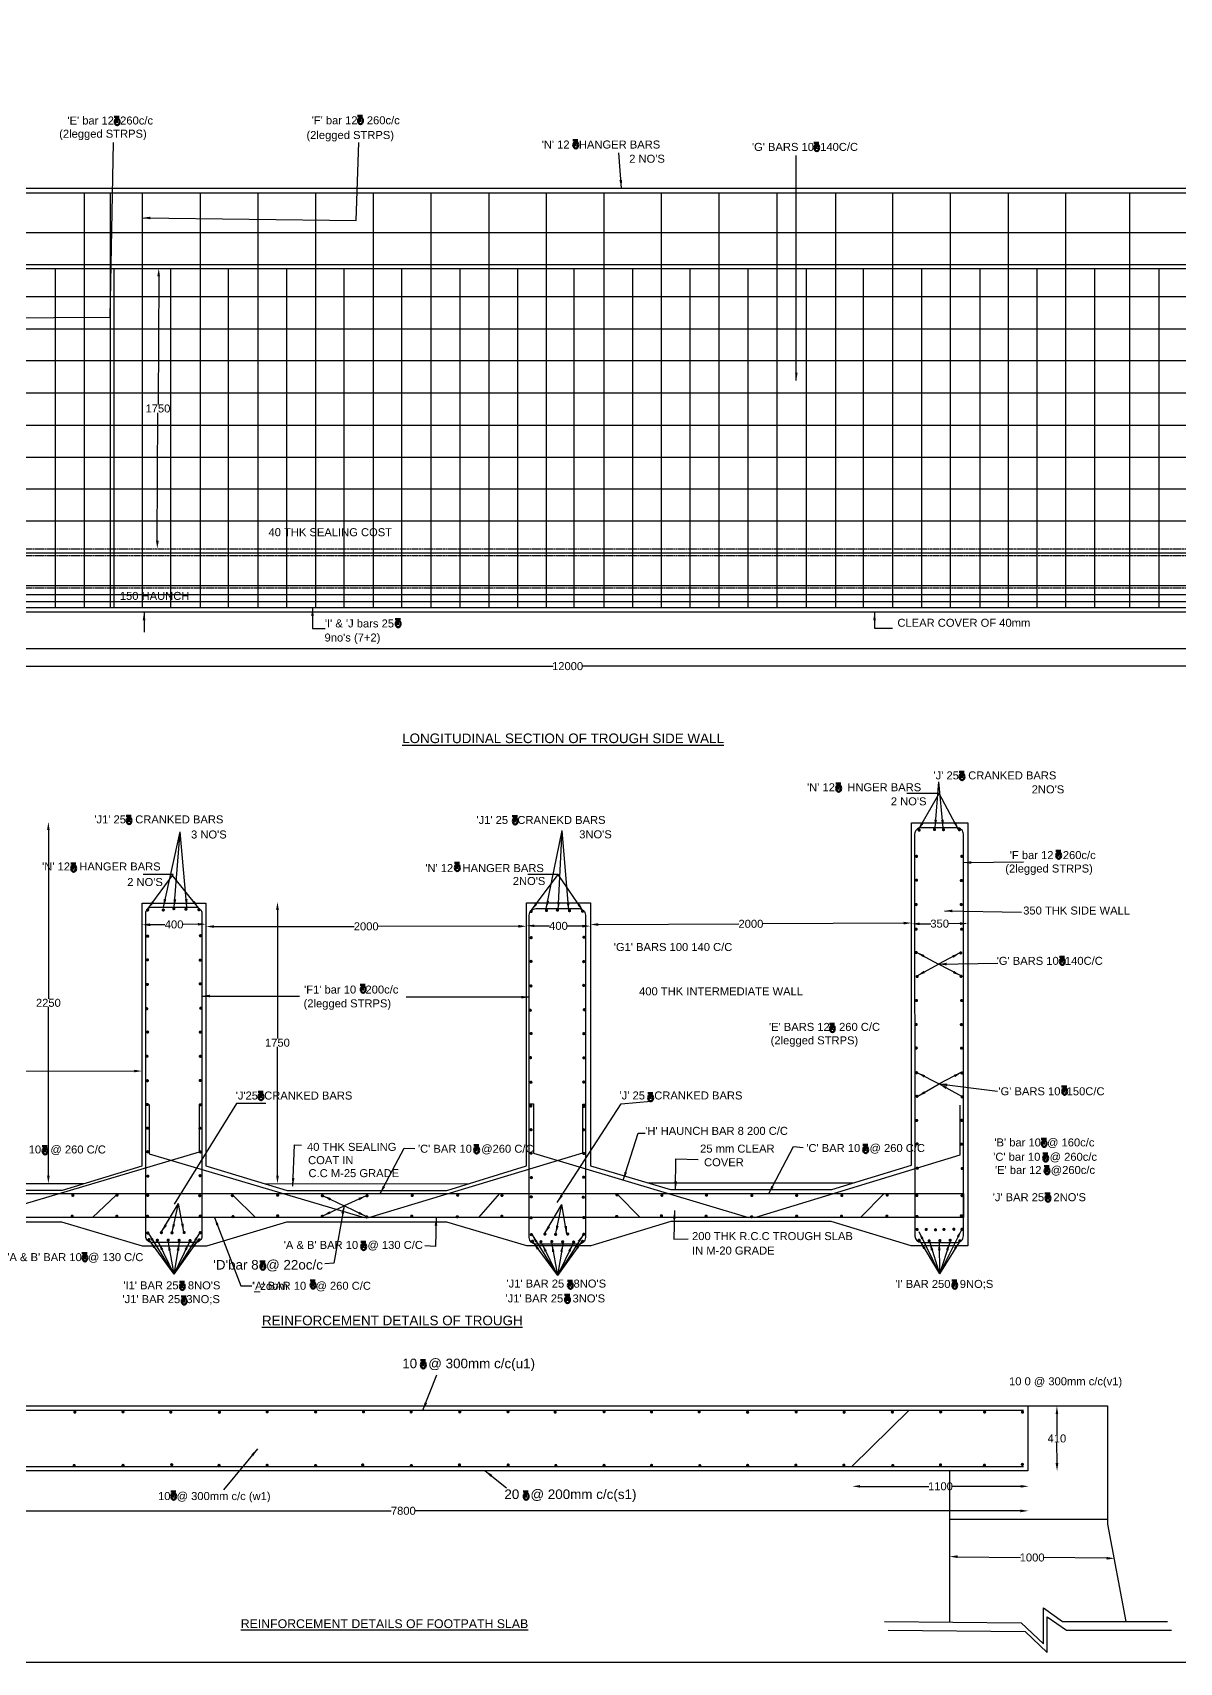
# Model space of a CAD drawing. Header units: millimetres. Extents: x 485 to 20545, y 686 to 18442.
# Drawn here: x 5826 to 12996, y 687 to 10871 of the extents above; entities that cross this region are included whole.
import ezdxf

# ---------------------------------------------------------------- set-up
doc = ezdxf.new("R2010")
doc.units = ezdxf.units.MM
doc.header["$MEASUREMENT"] = 0
doc.linetypes.add('ACAD_ISO02W100', pattern=[15, 12, -3])
for name, color, linetype in [('DIM', 7, 'Continuous'), ('DWG', 7, 'Continuous'), ('TEXT', 7, 'Continuous')]:
    doc.layers.add(name, color=color, linetype=linetype)
doc.styles.get("Standard").update_dxf_attribs({"font": 'arial.ttf'})
doc.dimstyles.get("Standard").update_dxf_attribs({"dimtxt": 50, "dimasz": 50, "dimexe": 0.18, "dimexo": 0.0625, "dimgap": 0.09, "dimtad": 0, "dimtih": 1, "dimtoh": 1, "dimdec": 0, "dimzin": 0, "dimdsep": 46, "dimtxsty": 'Standard', "dimcen": 0.09, "dimse1": 1, "dimse2": 1, "dimadec": 0, "dimazin": 0, "dimtfac": 1, "dimtdec": 0, "dimtofl": 0, "dimtmove": 0, "dimatfit": 3, "dimfxl": 1, "dimtolj": 1, "dimtzin": 0, "dimarcsym": 0})

# ---------------------------------------------------------------- blocks, each defined once
blk = doc.blocks.new('*D11')
at = {"layer": 'Defpoints', "color": 0, "transparency": 16777216}
for p in [(3158, 6913), (3158, 6913), (15184, 6911)]:
    blk.add_point(p, dxfattribs=at)
at = {"layer": 'DIM', "color": 0, "lineweight": -2, "transparency": 16777216}
for p, q in [((3208, 6913), (9080, 6912)), ((15134, 6911), (9263, 6912))]:
    blk.add_line(p, q, dxfattribs=at)
at = {"layer": 'DIM', "color": 0, "transparency": 16777216}
for points in [[(3208, 6921), (3208, 6905), (3158, 6913)], [(15134, 6919), (15134, 6902), (15184, 6911)]]:
    blk.add_solid(points, dxfattribs=at)
at = {"layer": 'DIM', "color": 0, "transparency": 16777216, "insert": (9171, 6912), "char_height": 50, "attachment_point": 5}
blk.add_mtext('\\A1;12000', dxfattribs=at)
blk = doc.blocks.new('*D15')
at = {"layer": 'Defpoints', "color": 0, "transparency": 16777216}
for p in [(6511, 4382), (4513, 4365), (6512, 4373)]:
    blk.add_point(p, dxfattribs=at)
at = {"layer": 'DIM', "color": 0, "lineweight": -2, "transparency": 16777216}
for p, q in [((6461, 4382), (5587, 4379)), ((4563, 4375), (5437, 4378))]:
    blk.add_line(p, q, dxfattribs=at)
at = {"layer": 'DIM', "color": 0, "transparency": 16777216}
for points in [[(4563, 4383), (4563, 4366), (4513, 4375)], [(6461, 4390), (6462, 4374), (6511, 4382)]]:
    blk.add_solid(points, dxfattribs=at)
at = {"layer": 'DIM', "color": 0, "transparency": 16777216, "insert": (5512, 4378), "char_height": 50, "attachment_point": 5}
blk.add_mtext('\\A1;2000', dxfattribs=at)
blk = doc.blocks.new('*D16')
at = {"layer": 'Defpoints', "color": 0, "transparency": 16777216}
for p in [(5925, 5939), (5926, 5939), (5926, 3678)]:
    blk.add_point(p, dxfattribs=at)
at = {"layer": 'DIM', "color": 0, "lineweight": -2, "transparency": 16777216}
for p, q in [((5925, 5889), (5925, 4834)), ((5925, 3728), (5925, 4783))]:
    blk.add_line(p, q, dxfattribs=at)
at = {"layer": 'DIM', "color": 0, "transparency": 16777216}
for points in [[(5917, 5889), (5933, 5889), (5925, 5939)], [(5917, 3728), (5933, 3728), (5925, 3678)]]:
    blk.add_solid(points, dxfattribs=at)
at = {"layer": 'DIM', "color": 0, "transparency": 16777216, "insert": (5925, 4808), "char_height": 50, "attachment_point": 5}
blk.add_mtext('\\A1;2250', dxfattribs=at)
blk = doc.blocks.new('*D17')
at = {"layer": 'Defpoints', "color": 0, "transparency": 16777216}
for p in [(6910, 5300), (6910, 5297), (6512, 5293)]:
    blk.add_point(p, dxfattribs=at)
at = {"layer": 'DIM', "color": 0, "lineweight": -2, "transparency": 16777216}
for p, q in [((6561, 5297), (6654, 5297)), ((6860, 5299), (6767, 5298))]:
    blk.add_line(p, q, dxfattribs=at)
at = {"layer": 'DIM', "color": 0, "transparency": 16777216}
for points in [[(6561, 5305), (6562, 5288), (6511, 5296)], [(6860, 5307), (6860, 5291), (6910, 5300)]]:
    blk.add_solid(points, dxfattribs=at)
at = {"layer": 'DIM', "color": 0, "transparency": 16777216, "insert": (6711, 5298), "char_height": 50, "attachment_point": 5}
blk.add_mtext('\\A1;400', dxfattribs=at)
blk = doc.blocks.new('*D18')
at = {"layer": 'Defpoints', "color": 0, "transparency": 16777216}
for p in [(6910, 5300), (8914, 5301), (8914, 5287)]:
    blk.add_point(p, dxfattribs=at)
at = {"layer": 'DIM', "color": 0, "lineweight": -2, "transparency": 16777216}
for p, q in [((6960, 5285), (7837, 5286)), ((8864, 5287), (7987, 5286))]:
    blk.add_line(p, q, dxfattribs=at)
at = {"layer": 'DIM', "color": 0, "transparency": 16777216}
for points in [[(6960, 5293), (6960, 5277), (6910, 5285)], [(8864, 5295), (8864, 5278), (8914, 5287)]]:
    blk.add_solid(points, dxfattribs=at)
at = {"layer": 'DIM', "color": 0, "transparency": 16777216, "insert": (7912, 5286), "char_height": 50, "attachment_point": 5}
blk.add_mtext('\\A1;2000', dxfattribs=at)
blk = doc.blocks.new('*D19')
at = {"layer": 'Defpoints', "color": 0, "transparency": 16777216}
for p in [(7342, 5439), (7357, 5439), (7342, 3679)]:
    blk.add_point(p, dxfattribs=at)
at = {"layer": 'DIM', "color": 0, "lineweight": -2, "transparency": 16777216}
for p, q in [((7357, 5389), (7357, 4585)), ((7357, 3729), (7357, 4533))]:
    blk.add_line(p, q, dxfattribs=at)
at = {"layer": 'DIM', "color": 0, "transparency": 16777216}
for points in [[(7349, 5389), (7366, 5389), (7357, 5439)], [(7349, 3729), (7366, 3729), (7357, 3679)]]:
    blk.add_solid(points, dxfattribs=at)
at = {"layer": 'DIM', "color": 0, "transparency": 16777216, "insert": (7357, 4559), "char_height": 50, "attachment_point": 5}
blk.add_mtext('\\A1;1750', dxfattribs=at)
blk = doc.blocks.new('*D20')
at = {"layer": 'Defpoints', "color": 0, "transparency": 16777216}
for p in [(11321, 5307), (11321, 5299), (9314, 5290)]:
    blk.add_point(p, dxfattribs=at)
at = {"layer": 'DIM', "color": 0, "lineweight": -2, "transparency": 16777216}
for p, q in [((9363, 5298), (10242, 5302)), ((11271, 5307), (10392, 5303))]:
    blk.add_line(p, q, dxfattribs=at)
at = {"layer": 'DIM', "color": 0, "transparency": 16777216}
for points in [[(9363, 5306), (9364, 5289), (9313, 5298)], [(11271, 5315), (11271, 5298), (11321, 5307)]]:
    blk.add_solid(points, dxfattribs=at)
at = {"layer": 'DIM', "color": 0, "transparency": 16777216, "insert": (10317, 5302), "char_height": 50, "attachment_point": 5}
blk.add_mtext('\\A1;2000', dxfattribs=at)
blk = doc.blocks.new('*D21')
at = {"layer": 'Defpoints', "color": 0, "transparency": 16777216}
for p in [(8914, 5287), (9314, 5288), (9314, 5285)]:
    blk.add_point(p, dxfattribs=at)
at = {"layer": 'DIM', "color": 0, "lineweight": -2, "transparency": 16777216}
for p, q in [((8964, 5289), (9058, 5289)), ((9264, 5288), (9170, 5288))]:
    blk.add_line(p, q, dxfattribs=at)
at = {"layer": 'DIM', "color": 0, "transparency": 16777216}
for points in [[(8964, 5298), (8964, 5281), (8914, 5290)], [(9264, 5296), (9264, 5279), (9314, 5288)]]:
    blk.add_solid(points, dxfattribs=at)
at = {"layer": 'DIM', "color": 0, "transparency": 16777216, "insert": (9114, 5289), "char_height": 50, "attachment_point": 5}
blk.add_mtext('\\A1;400', dxfattribs=at)
blk = doc.blocks.new('*D22')
at = {"layer": 'Defpoints', "color": 0, "transparency": 16777216}
for p in [(11674, 5304), (11674, 5298), (11321, 5296)]:
    blk.add_point(p, dxfattribs=at)
at = {"layer": 'DIM', "color": 0, "lineweight": -2, "transparency": 16777216}
for p, q in [((11371, 5302), (11442, 5303)), ((11624, 5304), (11553, 5303))]:
    blk.add_line(p, q, dxfattribs=at)
at = {"layer": 'DIM', "color": 0, "transparency": 16777216}
for points in [[(11371, 5310), (11371, 5294), (11321, 5302)], [(11624, 5312), (11624, 5295), (11674, 5304)]]:
    blk.add_solid(points, dxfattribs=at)
at = {"layer": 'DIM', "color": 0, "transparency": 16777216, "insert": (11497, 5303), "char_height": 50, "attachment_point": 5}
blk.add_mtext('\\A1;350', dxfattribs=at)
blk = doc.blocks.new('*D29')
at = {"layer": 'Defpoints', "color": 0, "transparency": 16777216}
for p in [(12230, 2290), (12230, 2290), (12231, 1882)]:
    blk.add_point(p, dxfattribs=at)
at = {"layer": 'DIM', "color": 0, "lineweight": -2, "transparency": 16777216}
for p, q in [((12230, 2240), (12230, 2112)), ((12231, 1932), (12230, 2060))]:
    blk.add_line(p, q, dxfattribs=at)
at = {"layer": 'DIM', "color": 0, "transparency": 16777216}
for points in [[(12238, 2240), (12222, 2240), (12230, 2290)], [(12239, 1932), (12222, 1932), (12231, 1882)]]:
    blk.add_solid(points, dxfattribs=at)
at = {"layer": 'DIM', "color": 0, "transparency": 16777216, "insert": (12230, 2086), "char_height": 50, "attachment_point": 5}
blk.add_mtext('\\A1;410', dxfattribs=at)
blk = doc.blocks.new('*D30')
at = {"layer": 'Defpoints', "color": 0, "transparency": 16777216}
for p in [(10950, 1744), (12054, 1787), (12054, 1744)]:
    blk.add_point(p, dxfattribs=at)
at = {"layer": 'DIM', "color": 0, "lineweight": -2, "transparency": 16777216}
for p, q in [((11000, 1787), (11430, 1787)), ((12004, 1787), (11574, 1787))]:
    blk.add_line(p, q, dxfattribs=at)
at = {"layer": 'DIM', "color": 0, "transparency": 16777216}
for points in [[(11000, 1795), (11000, 1779), (10950, 1787)], [(12004, 1795), (12004, 1779), (12054, 1787)]]:
    blk.add_solid(points, dxfattribs=at)
at = {"layer": 'DIM', "color": 0, "transparency": 16777216, "insert": (11502, 1787), "char_height": 50, "attachment_point": 5}
blk.add_mtext('\\A1;1100', dxfattribs=at)
blk = doc.blocks.new('*D31')
at = {"layer": 'Defpoints', "color": 0, "transparency": 16777216}
for p in [(12052, 1634), (4236, 1613), (12052, 1613)]:
    blk.add_point(p, dxfattribs=at)
at = {"layer": 'DIM', "color": 0, "lineweight": -2, "transparency": 16777216}
for p, q in [((4286, 1634), (8069, 1634)), ((12002, 1634), (8218, 1634))]:
    blk.add_line(p, q, dxfattribs=at)
at = {"layer": 'DIM', "color": 0, "transparency": 16777216}
for points in [[(4286, 1642), (4286, 1625), (4236, 1634)], [(12002, 1642), (12002, 1625), (12052, 1634)]]:
    blk.add_solid(points, dxfattribs=at)
at = {"layer": 'DIM', "color": 0, "transparency": 16777216, "insert": (8144, 1634), "char_height": 50, "attachment_point": 5}
blk.add_mtext('\\A1;7800', dxfattribs=at)
blk = doc.blocks.new('*D34')
at = {"layer": 'Defpoints', "color": 0, "transparency": 16777216}
for p in [(11558, 1326), (12591, 1337), (12590, 1315)]:
    blk.add_point(p, dxfattribs=at)
at = {"layer": 'DIM', "color": 0, "lineweight": -2, "transparency": 16777216}
for p, q in [((11609, 1347), (12002, 1343)), ((12541, 1338), (12147, 1342))]:
    blk.add_line(p, q, dxfattribs=at)
at = {"layer": 'DIM', "color": 0, "transparency": 16777216}
for points in [[(11609, 1356), (11608, 1339), (11559, 1348)], [(12541, 1346), (12541, 1329), (12591, 1337)]]:
    blk.add_solid(points, dxfattribs=at)
at = {"layer": 'DIM', "color": 0, "transparency": 16777216, "insert": (12075, 1342), "char_height": 50, "attachment_point": 5}
blk.add_mtext('\\A1;1000', dxfattribs=at)
blk = doc.blocks.new('*D36')
at = {"layer": 'Defpoints', "color": 0, "transparency": 16777216}
for p in [(6643, 9398), (6606, 7646), (6634, 7645)]:
    blk.add_point(p, dxfattribs=at)
at = {"layer": 'TEXT', "color": 0, "lineweight": -2, "transparency": 16777216}
for p, q in [((6615, 9348), (6611, 8547)), ((6606, 7696), (6610, 8496))]:
    blk.add_line(p, q, dxfattribs=at)
at = {"layer": 'TEXT', "color": 0, "transparency": 16777216}
for points in [[(6606, 9348), (6623, 9348), (6615, 9398)], [(6598, 7696), (6615, 7696), (6606, 7646)]]:
    blk.add_solid(points, dxfattribs=at)
at = {"layer": 'TEXT', "color": 0, "transparency": 16777216, "insert": (6610, 8522), "char_height": 50, "attachment_point": 5}
blk.add_mtext('\\A1;1750', dxfattribs=at)

msp = doc.modelspace()

# ---------------------------------------------------------------- linework, layer by layer
msp.add_lwpolyline([(20545.5, 686.8), (484.9, 686.8), (484.9, 15870.8), (20545.5, 15870.8)], close=True)
at = {"layer": 'DWG'}
for points in [[(2707.1, 9899.9), (15624.9, 9899.9), (15624.9, 7249.2), (2707.1, 7249.2)], [(4183.6, 3616.4), (11646.8, 3616.4), (11646.8, 3466.3), (4183.6, 3466.3)], [(4241.7, 2290.1), (12048.8, 2290.1), (12048.8, 1883.9), (4241.7, 1883.9)]]:
    msp.add_lwpolyline(points, close=True, dxfattribs=at)
for points in [[(2732.7, 7506.9), (2732.7, 9828.8, -0.4142136), (2772.7, 9868.8), (15558.4, 9868.8, -0.4142136), (15598.4, 9828.8), (15598.4, 7316.2, -0.4142136), (15558.4, 7276.2), (2772.7, 7276.2, -0.4142136), (2732.7, 7316.2), (2732.7, 7490.1)], [(11341.7, 3466.3), (11342.4, 3351.3, 0.41235), (11382.4, 3311.5), (11605.5, 3311.5, 0.4142136), (11645.5, 3351.5), (11645.5, 5862.1, 0.4142136), (11605.5, 5902.1), (11380.4, 5902.1, 0.4143829), (11340.4, 5862.1), (11341.7, 3616.4)]]:
    msp.add_lwpolyline(points, format="xyb", dxfattribs=at)
for points in [[(6149.2, 9868.8), (6149.2, 7276.2)], [(6311, 9868.8), (6311, 7276.2)], [(6512.3, 9868.8), (6512.3, 7276.2)], [(6873.5, 9868.8), (6873.5, 7276.2)], [(7234.3, 9868.8), (7234.3, 7276.2)], [(7594.1, 9868.8), (7594.1, 7276.2)], [(7955.1, 9868.8), (7955.1, 7276.2)], [(8316, 9868.8), (8316, 7276.2)], [(8679, 9868.8), (8679, 7276.2)], [(9036.2, 9868.8), (9036.2, 7276.2)], [(9397.2, 9868.8), (9397.2, 7276.2)], [(9755.9, 9868.8), (9755.9, 7276.2)], [(10116.8, 9868.8), (10116.8, 7276.2)], [(10478.6, 9868.8), (10478.6, 7276.2)], [(10845.6, 9868.8), (10845.6, 7276.2)], [(11202.8, 9868.8), (11202.8, 7276.2)], [(11563.7, 9868.8), (11563.7, 7276.2)], [(11926.3, 9868.8), (11926.3, 7276.2)], [(12283.2, 9868.8), (12283.2, 7276.2)], [(12684.6, 9868.8), (12684.6, 7276.2)], [(2732.7, 9621.7), (15598.4, 9621.7)], [(2707.1, 9398), (15624.9, 9398)], [(2732.7, 9422.8), (15598.4, 9422.8)], [(5968, 9398), (5968, 7276.2)], [(6333.8, 9398), (6333.8, 7276.2)], [(6689.3, 9398), (6689.3, 7276.2)], [(7048.5, 9398), (7048.5, 7276.2)], [(7414.5, 9398), (7414.5, 7276.2)], [(7771.9, 9398), (7771.9, 7276.2)], [(8132.9, 9398), (8132.9, 7276.2)], [(8497.7, 9398), (8497.7, 7276.2)], [(8858.5, 9398), (8858.5, 7276.2)], [(9210.4, 9398), (9210.4, 7276.2)], [(9577, 9398), (9577, 7276.2)], [(9936.2, 9398), (9936.2, 7276.2)], [(10298.7, 9398), (10298.7, 7276.2)], [(10661.6, 9398), (10661.6, 7276.2)], [(11019, 9398), (11019, 7276.2)], [(11383.7, 9398), (11383.7, 7276.2)], [(11748.5, 9398), (11748.5, 7276.2)], [(12103.9, 9398), (12103.9, 7276.2)], [(12464.9, 9398), (12464.9, 7276.2)], [(12866.5, 9398), (12866.5, 7276.2)], [(2732.7, 9222.5), (15598.4, 9222.5)], [(2732.7, 9019.8), (15598.4, 9019.8)], [(2732.7, 8821.7), (15598.4, 8821.7)], [(2732.7, 8620), (15598.4, 8620)], [(2732.7, 8417.4), (15598.4, 8417.4)], [(2732.7, 8217.5), (15598.4, 8217.5)], [(2732.7, 8020.8), (15598.4, 8020.8)], [(2732.7, 7820.5), (15598.4, 7820.5)], [(2732.7, 7620.6), (15598.4, 7620.6)], [(2732.7, 7417), (15598.4, 7417)], [(2732.7, 7359.2), (15598.4, 7359.2)], [(2732.7, 7316.2), (15598.4, 7316.2)], [(2160, 7023.4), (16367.1, 7023.4)], [(5014.4, 3637.4), (6013.5, 3637.4), (6511.5, 3789.1), (6511.5, 5430.9), (6909.7, 5430.9), (6909.7, 3788.9), (7417.7, 3636.6), (8415.2, 3636.6), (8914, 3789.1), (8914, 5433.4), (9313.5, 5433.4), (9313.5, 3788.9), (9813.5, 3642.5), (10823, 3642.5), (11321.3, 3793.4), (11321.3, 5932.5), (11673.7, 5932.5), (11673.7, 3290.8), (11319, 3290.8), (10818.8, 3441.4), (9815.9, 3441.4), (9316.4, 3289.3), (8915.9, 3289.3), (8415.1, 3437.9), (7413.5, 3437.9), (6912.7, 3287.4), (6513.1, 3287.4), (6009.7, 3437.2), (5013.4, 3437.2)], [(7284, 4179.9), (7100.8, 4179.9), (6712.3, 3550.3)], [(8931.8, 4176.7), (8957.7, 4176.7), (8957.7, 3869.6), (10302.4, 3466.3)], [(4207.5, 4163.9), (4207.5, 3857.3), (5486.2, 3466.3), (6869.7, 3876.6), (6869.7, 4171)], [(6554.2, 4173.4), (6554.2, 3865.3), (7899.9, 3466.3)], [(7927.9, 3466.3), (9266.4, 3871.8), (9266.4, 4174.5), (9282.4, 4174.5)], [(10342, 3466.3), (11625.6, 3858.9), (11625.6, 4169.5)], [(6147.6, 3678.3), (4883.3, 3676.6)], [(7275.7, 3679.2), (8549.6, 3677.7)], [(10955, 3682.4), (9677.1, 3682.4)], [(6349.4, 3606.6), (6200.1, 3466.3)], [(7080.2, 3603.5), (7219.4, 3466.3)], [(8744.7, 3616.4), (8615, 3466.3)], [(9485, 3608.6), (9625.4, 3466.3)], [(11149.6, 3616.4), (11001.3, 3466.3)], [(11341.7, 3616.4), (11341.7, 3466.3)], [(4264.8, 2263), (12022.1, 2263)], [(10948.1, 1910.4), (11307.2, 2263)], [(12048.8, 2290.1), (12545.6, 2290.1), (12545.6, 1550.2)], [(4264.8, 1910.4), (12022.1, 1910.4)], [(11558.3, 1883.9), (11558.3, 938.7)], [(11558.3, 1580.9), (12545.6, 1580.9)], [(12545.6, 1550.2), (12661.4, 942.6)], [(11151.4, 942.6), (12006.2, 934.4), (12145.5, 803.5), (12145.5, 1027.2), (12265.6, 942.6), (12921.1, 942.6)], [(11175.9, 888.1), (12030.8, 879.9), (12170.1, 748.9), (12170.1, 972.6), (12290.2, 888.1), (12945.7, 888.1)]]:
    msp.add_lwpolyline(points, dxfattribs=at)
at = {"layer": 'DWG', "linetype": 'ACAD_ISO02W100'}
for points in [[(2707.1, 7645.4), (15624.9, 7645.4)], [(2707.1, 7604.6), (15624.9, 7604.6)], [(2707.1, 7401.2), (15624.9, 7401.2)]]:
    msp.add_lwpolyline(points, dxfattribs=at)
at = {"layer": 'DWG', "const_width": 10}
for points in [[(11363.4, 5887.2, 1), (11373.4, 5887.2, 1)], [(11459.9, 5891.3, 1), (11469.9, 5891.3, 1)], [(11515.8, 5890.2, 1), (11525.8, 5890.2, 1)], [(11615.5, 5890.2, 1), (11625.5, 5890.2, 1)], [(11347.1, 5723.7, 1), (11357.1, 5723.7, 1)], [(11630.7, 5723.7, 1), (11640.7, 5723.7, 1)], [(11347.1, 5574.7, 1), (11357.1, 5574.7, 1)], [(11627.7, 5572.6, 1), (11637.7, 5572.6, 1)], [(6540.7, 5388.5, 1), (6550.7, 5388.5, 1)], [(6638.6, 5388.5, 1), (6648.6, 5388.5, 1)], [(6704.5, 5397, 1), (6714.5, 5397, 1)], [(6780.1, 5393.5, 1), (6790.1, 5393.5, 1)], [(6861.4, 5390, 1), (6871.4, 5390, 1)], [(11345, 5422.3, 1), (11355, 5422.3, 1)], [(11626.6, 5422.3, 1), (11636.6, 5422.3, 1)], [(8938.6, 5379.1, 1), (8948.6, 5379.1, 1)], [(9033.7, 5385.6, 1), (9043.7, 5385.6, 1)], [(9102.3, 5387.6, 1), (9112.3, 5387.6, 1)], [(9178, 5384.1, 1), (9188, 5384.1, 1)], [(9259.3, 5380.6, 1), (9269.3, 5380.6, 1)], [(6540.5, 5224.9, 1), (6550.5, 5224.9, 1)], [(6870.5, 5227.7, 1), (6880.5, 5227.7, 1)], [(8938.4, 5215.4, 1), (8948.4, 5215.4, 1)], [(9268.4, 5218.2, 1), (9278.4, 5218.2, 1)], [(11345, 5268.3, 1), (11355, 5268.3, 1)], [(11629.7, 5268.3, 1), (11639.7, 5268.3, 1)], [(11345, 5123.1, 1), (11355, 5123.1, 1)], [(11623.6, 5120.1, 1), (11633.6, 5120.1, 1)], [(6539.8, 5076.6, 1), (6549.8, 5076.6, 1)], [(6869.1, 5075.2, 1), (6879.1, 5075.2, 1)], [(8937.6, 5067.2, 1), (8947.6, 5067.2, 1)], [(9266.9, 5065.8, 1), (9276.9, 5065.8, 1)], [(6539.1, 4923.3, 1), (6549.1, 4923.3, 1)], [(6869.1, 4926.8, 1), (6879.1, 4926.8, 1)], [(8936.9, 4913.9, 1), (8946.9, 4913.9, 1)], [(9266.9, 4917.4, 1), (9276.9, 4917.4, 1)], [(11351.1, 4972.8, 1), (11361.1, 4972.8, 1)], [(11625.6, 4973.8, 1), (11635.6, 4973.8, 1)], [(11347, 4822.6, 1), (11357, 4822.6, 1)], [(11629.6, 4822.6, 1), (11639.6, 4822.6, 1)], [(6534.9, 4771.4, 1), (6544.9, 4771.4, 1)], [(6872.6, 4774.9, 1), (6882.6, 4774.9, 1)], [(8932.7, 4762, 1), (8942.7, 4762, 1)], [(9270.4, 4765.5, 1), (9280.4, 4765.5, 1)], [(6540.5, 4625.8, 1), (6550.5, 4625.8, 1)], [(6869.8, 4625.1, 1), (6879.8, 4625.1, 1)], [(8938.3, 4616.4, 1), (8948.3, 4616.4, 1)], [(9267.6, 4615.7, 1), (9277.6, 4615.7, 1)], [(11345, 4673.3, 1), (11355, 4673.3, 1)], [(11627.6, 4672.3, 1), (11637.6, 4672.3, 1)], [(6536.3, 4474.8, 1), (6546.3, 4474.8, 1)], [(6869.8, 4474.1, 1), (6879.8, 4474.1, 1)], [(11346, 4526, 1), (11356, 4526, 1)], [(11628.6, 4525, 1), (11638.6, 4525, 1)], [(8934.1, 4465.4, 1), (8944.1, 4465.4, 1)], [(9267.6, 4464.7, 1), (9277.6, 4464.7, 1)], [(11348, 4371.7, 1), (11358, 4371.7, 1)], [(11630.7, 4369.6, 1), (11640.7, 4369.6, 1)], [(6539.1, 4321.6, 1), (6549.1, 4321.6, 1)], [(6869.1, 4323, 1), (6879.1, 4323, 1)], [(8936.9, 4312.1, 1), (8946.9, 4312.1, 1)], [(9266.9, 4313.5, 1), (9276.9, 4313.5, 1)], [(6538.3, 4173.1, 1), (6548.3, 4173.1, 1)], [(6869.7, 4171, 1), (6879.7, 4171, 1)], [(11350.1, 4224.4, 1), (11360.1, 4224.4, 1)], [(11632.7, 4220.4, 1), (11642.7, 4220.4, 1)], [(8936.2, 4163.7, 1), (8946.2, 4163.7, 1)], [(9267.6, 4161.6, 1), (9277.6, 4161.6, 1)], [(11348, 4073.1, 1), (11358, 4073.1, 1)], [(11629.6, 4074.1, 1), (11639.6, 4074.1, 1)], [(6539.7, 4024.8, 1), (6549.7, 4024.8, 1)], [(6867.6, 4024.8, 1), (6877.6, 4024.8, 1)], [(8937.6, 4015.3, 1), (8947.6, 4015.3, 1)], [(9265.5, 4015.3, 1), (9275.5, 4015.3, 1)], [(6540.4, 3878, 1), (6550.4, 3878, 1)], [(6869.7, 3876.6, 1), (6879.7, 3876.6, 1)], [(8938.3, 3868.6, 1), (8948.3, 3868.6, 1)], [(9267.6, 3867.2, 1), (9277.6, 3867.2, 1)], [(11351.1, 3927.2, 1), (11361.1, 3927.2, 1)], [(11628.6, 3925.2, 1), (11638.6, 3925.2, 1)], [(11352.1, 3774.9, 1), (11362.1, 3774.9, 1)], [(11632.7, 3772.9, 1), (11642.7, 3772.9, 1)], [(6541.8, 3725.5, 1), (6551.8, 3725.5, 1)], [(6868.3, 3728.3, 1), (6878.3, 3728.3, 1)], [(8939.7, 3716.1, 1), (8949.7, 3716.1, 1)], [(9266.2, 3718.9, 1), (9276.2, 3718.9, 1)], [(6073, 3605.6, 1), (6083, 3605.6, 1)], [(6349.4, 3606.6, 1), (6359.4, 3606.6, 1)], [(6541.1, 3605.2, 1), (6551.1, 3605.2, 1)], [(6866.2, 3603.1, 1), (6876.2, 3603.1, 1)], [(7070.2, 3603.5, 1), (7080.2, 3603.5, 1)], [(7353.4, 3606.6, 1), (7363.4, 3606.6, 1)], [(7633, 3602.5, 1), (7643, 3602.5, 1)], [(7912.2, 3602.5, 1), (7922.2, 3602.5, 1)], [(8194.8, 3604.6, 1), (8204.8, 3604.6, 1)], [(8479, 3606.7, 1), (8489, 3606.7, 1)], [(8755.6, 3604.6, 1), (8765.6, 3604.6, 1)], [(8939, 3595.8, 1), (8949, 3595.8, 1)], [(9264.1, 3593.7, 1), (9274.1, 3593.7, 1)], [(9475, 3608.6, 1), (9485, 3608.6, 1)], [(9755.6, 3605.6, 1), (9765.6, 3605.6, 1)], [(10033.9, 3606.6, 1), (10043.9, 3606.6, 1)], [(10317.5, 3604.6, 1), (10327.5, 3604.6, 1)], [(10598.1, 3604.6, 1), (10608.1, 3604.6, 1)], [(10880.5, 3604.5, 1), (10890.5, 3604.5, 1)], [(11164.1, 3607.6, 1), (11174.1, 3607.6, 1)], [(11349.1, 3604.6, 1), (11359.1, 3604.6, 1)], [(11631.7, 3603.6, 1), (11641.7, 3603.6, 1)], [(6069, 3475.6, 1), (6079, 3475.6, 1)], [(6348.4, 3474.6, 1), (6358.4, 3474.6, 1)], [(6540.4, 3474.3, 1), (6550.4, 3474.3, 1)], [(6869.7, 3475.7, 1), (6879.7, 3475.7, 1)], [(7074.3, 3472.5, 1), (7084.3, 3472.5, 1)], [(7353.4, 3477.6, 1), (7363.4, 3477.6, 1)], [(7632, 3474.6, 1), (7642, 3474.6, 1)], [(7910.2, 3470.5, 1), (7920.2, 3470.5, 1)], [(8191.8, 3475.6, 1), (8201.8, 3475.6, 1)], [(8476.4, 3471.5, 1), (8486.4, 3471.5, 1)], [(8754.6, 3474.6, 1), (8764.6, 3474.6, 1)], [(8938.3, 3464.9, 1), (8948.3, 3464.9, 1)], [(9267.6, 3466.3, 1), (9277.6, 3466.3, 1)], [(9473, 3473.6, 1), (9483, 3473.6, 1)], [(9752.5, 3477.6, 1), (9762.5, 3477.6, 1)], [(10031.8, 3475.6, 1), (10041.8, 3475.6, 1)], [(10316.5, 3471.5, 1), (10326.5, 3471.5, 1)], [(10598.1, 3475.6, 1), (10608.1, 3475.6, 1)], [(10878.5, 3474.6, 1), (10888.5, 3474.6, 1)], [(11162.1, 3475.6, 1), (11172.1, 3475.6, 1)], [(11350.1, 3473.6, 1), (11360.1, 3473.6, 1)], [(11627.6, 3477.7, 1), (11637.6, 3477.7, 1)], [(6541.8, 3369.7, 1), (6551.8, 3369.7, 1)], [(6626.6, 3372.5, 1), (6636.6, 3372.5, 1)], [(6693.1, 3371.1, 1), (6703.1, 3371.1, 1)], [(6768.8, 3373.2, 1), (6778.8, 3373.2, 1)], [(6869, 3371.8, 1), (6879, 3371.8, 1)], [(8939.7, 3360.2, 1), (8949.7, 3360.2, 1)], [(9024.4, 3363, 1), (9034.4, 3363, 1)], [(9091, 3361.6, 1), (9101, 3361.6, 1)], [(9166.7, 3363.7, 1), (9176.7, 3363.7, 1)], [(9266.9, 3362.3, 1), (9276.9, 3362.3, 1)], [(11351.1, 3392.4, 1), (11361.1, 3392.4, 1)], [(11408, 3392.4, 1), (11418, 3392.4, 1)], [(11466, 3390.3, 1), (11476, 3390.3, 1)], [(11518.8, 3392.4, 1), (11528.8, 3392.4, 1)], [(11580.9, 3393.4, 1), (11590.9, 3393.4, 1)], [(11631.7, 3393.4, 1), (11641.7, 3393.4, 1)], [(6548.8, 3328.4, 1), (6558.8, 3328.4, 1)], [(6601.3, 3324.9, 1), (6611.3, 3324.9, 1)], [(6669.3, 3325.6, 1), (6679.3, 3325.6, 1)], [(6737.3, 3324.2, 1), (6747.3, 3324.2, 1)], [(6805.9, 3322.8, 1), (6815.9, 3322.8, 1)], [(6862, 3327, 1), (6872, 3327, 1)], [(8946.7, 3319, 1), (8956.7, 3319, 1)], [(8999.2, 3315.5, 1), (9009.2, 3315.5, 1)], [(9067.2, 3316.2, 1), (9077.2, 3316.2, 1)], [(9135.1, 3314.8, 1), (9145.1, 3314.8, 1)], [(9203.8, 3313.4, 1), (9213.8, 3313.4, 1)], [(9259.9, 3317.6, 1), (9269.9, 3317.6, 1)], [(11364.3, 3325.3, 1), (11374.3, 3325.3, 1)], [(11426.3, 3321.3, 1), (11436.3, 3321.3, 1)], [(11493.4, 3322.3, 1), (11503.4, 3322.3, 1)], [(11557.5, 3324.3, 1), (11567.5, 3324.3, 1)], [(11618.5, 3321.3, 1), (11628.5, 3321.3, 1)], [(6085.8, 2251, 1), (6095.8, 2251, 1)], [(6386.6, 2252.1, 1), (6396.6, 2252.1, 1)], [(6685.2, 2251, 1), (6695.2, 2251, 1)], [(6989.1, 2250, 1), (6999.1, 2250, 1)], [(7287.8, 2253.1, 1), (7297.8, 2253.1, 1)], [(7590.7, 2252.1, 1), (7600.7, 2252.1, 1)], [(7890.2, 2253.1, 1), (7900.2, 2253.1, 1)], [(8187.9, 2252.1, 1), (8197.9, 2252.1, 1)], [(8491.8, 2252.1, 1), (8501.8, 2252.1, 1)], [(8793.5, 2253.1, 1), (8803.5, 2253.1, 1)], [(9088.2, 2251.1, 1), (9098.2, 2251.1, 1)], [(9394.1, 2253.1, 1), (9404.1, 2253.1, 1)], [(9690.8, 2252.1, 1), (9700.8, 2252.1, 1)], [(9988.4, 2253.1, 1), (9998.4, 2253.1, 1)], [(10291.3, 2250, 1), (10301.3, 2250, 1)], [(10595.1, 2252.1, 1), (10605.1, 2252.1, 1)], [(10894.8, 2250, 1), (10904.8, 2250, 1)], [(11196.6, 2251, 1), (11206.6, 2251, 1)], [(11498.5, 2252, 1), (11508.5, 2252, 1)], [(11772.9, 2251.2, 1), (11782.9, 2251.2, 1)], [(12010.2, 2250.2, 1), (12020.2, 2250.2, 1)], [(6081.7, 1916.9, 1), (6091.7, 1916.9, 1)], [(6386.6, 1917.9, 1), (6396.6, 1917.9, 1)], [(6691.3, 1922, 1), (6701.3, 1922, 1)], [(6987, 1917.9, 1), (6997, 1917.9, 1)], [(7287.8, 1917.9, 1), (7297.8, 1917.9, 1)], [(7590.7, 1916.9, 1), (7600.7, 1916.9, 1)], [(7885.1, 1921, 1), (7895.1, 1921, 1)], [(8189, 1916.9, 1), (8199, 1916.9, 1)], [(8489.8, 1921, 1), (8499.8, 1921, 1)], [(8794.5, 1920, 1), (8804.5, 1920, 1)], [(9092.3, 1916.9, 1), (9102.3, 1916.9, 1)], [(9394.1, 1917.9, 1), (9404.1, 1917.9, 1)], [(9690.8, 1917.9, 1), (9700.8, 1917.9, 1)], [(9992.5, 1915.9, 1), (10002.5, 1915.9, 1)], [(10291.3, 1917.9, 1), (10301.3, 1917.9, 1)], [(10593.1, 1918.9, 1), (10603.1, 1918.9, 1)], [(10892.7, 1918.9, 1), (10902.7, 1918.9, 1)], [(11198.7, 1916.9, 1), (11208.7, 1916.9, 1)], [(11497.4, 1921, 1), (11507.4, 1921, 1)], [(11771.7, 1918.9, 1), (11781.7, 1918.9, 1)], [(12009, 1924, 1), (12019, 1924, 1)]]:
    msp.add_lwpolyline(points, format="xyb", close=True, dxfattribs=at)
at = {"layer": 'DWG'}
for points in [[(6574, 5406.3), (6844.5, 5406.3, -0.4142136), (6884.5, 5366.3), (6884.5, 3350.7, -0.4142136), (6844.5, 3310.7), (6574, 3310.7, -0.4142136), (6534, 3350.7), (6534, 5366.3, -0.4142136)], [(8971.8, 5396.9), (9242.4, 5396.9, -0.4142136), (9282.4, 5356.9), (9282.4, 3341.3, -0.4142136), (9242.4, 3301.3), (8971.8, 3301.3, -0.4142136), (8931.8, 3341.3), (8931.8, 5356.9, -0.4142136)]]:
    msp.add_lwpolyline(points, format="xyb", close=True, dxfattribs=at)
at = {"layer": 'TEXT', "lineweight": 60}
for points in [[(6336.3, 10343.8), (6368.3, 10343.8)], [(6353.4, 10343.8), (6353.4, 10306.8)], [(7857.5, 10351.2), (7889.5, 10351.2)], [(7874.6, 10351.2), (7874.6, 10314.2)], [(9203.5, 10199.1), (9235.6, 10199.1)], [(9220.6, 10199.1), (9220.6, 10162.1)], [(10710, 10182.2), (10742, 10182.2)], [(10727.1, 10182.2), (10727.1, 10145.2)], [(8093.5, 7206.4), (8125.6, 7206.4)], [(8110.7, 7206.4), (8110.7, 7169.4)], [(11618.3, 6251), (11650.3, 6251)], [(11635.4, 6251), (11635.4, 6214)], [(10847.1, 6178.5), (10879.2, 6178.5)], [(10864.3, 6178.5), (10864.3, 6141.5)], [(6411, 5976.6), (6443.1, 5976.6)], [(6428.2, 5976.6), (6428.2, 5939.6)], [(8825.3, 5973.8), (8857.4, 5973.8)], [(8842.4, 5973.8), (8842.4, 5936.8)], [(12222.5, 5759), (12254.5, 5759)], [(12239.6, 5759), (12239.6, 5722)], [(6064.6, 5678.3), (6096.6, 5678.3)], [(6081.7, 5678.3), (6081.7, 5641.3)], [(8463.1, 5682.6), (8495.2, 5682.6)], [(8480.3, 5682.6), (8480.3, 5645.6)], [(12245.3, 5096.5), (12277.3, 5096.5)], [(12262.4, 5096.5), (12262.4, 5059.5)], [(7874.3, 4921.7), (7906.4, 4921.7)], [(7891.4, 4921.7), (7891.4, 4884.7)], [(10807.9, 4677.1), (10839.9, 4677.1)], [(10825, 4677.1), (10825, 4640.1)], [(12259.7, 4284.7), (12291.8, 4284.7)], [(12276.9, 4284.7), (12276.9, 4247.7)], [(7235.9, 4251.3), (7267.9, 4251.3)], [(7253, 4251.3), (7253, 4214.3)], [(9671.7, 4244.4), (9703.7, 4244.4)], [(9688.8, 4244.4), (9688.8, 4207.4)], [(5886, 3912.7), (5918, 3912.7)], [(5903.1, 3912.7), (5903.1, 3875.7)], [(8583.9, 3917.9), (8616, 3917.9)], [(8601.1, 3917.9), (8601.1, 3880.9)], [(11016, 3920.4), (11048.1, 3920.4)], [(11033.1, 3920.4), (11033.1, 3883.4)], [(12132.1, 3959.1), (12164.1, 3959.1)], [(12149.2, 3959.1), (12149.2, 3922.1)], [(12141.1, 3867.2), (12173.1, 3867.2)], [(12150.1, 3788), (12182.2, 3788)], [(12158.2, 3867.2), (12158.2, 3830.2)], [(12167.2, 3788), (12167.2, 3751)], [(12155.5, 3617), (12187.6, 3617)], [(12172.6, 3617), (12172.6, 3580)], [(7877.4, 3314.7), (7909.4, 3314.7)], [(7894.5, 3314.7), (7894.5, 3277.7)], [(6135.1, 3244.3), (6167.2, 3244.3)], [(6152.3, 3244.3), (6152.3, 3207.3)], [(7247.5, 3192), (7279.6, 3192)], [(7264.7, 3192), (7264.7, 3155)], [(6743.9, 3065.2), (6776, 3065.2)], [(6761.1, 3065.2), (6761.1, 3028.2)], [(7561.4, 3073.7), (7593.4, 3073.7)], [(7578.5, 3073.7), (7578.5, 3036.7)], [(9170.1, 3072.1), (9202.1, 3072.1)], [(9187.2, 3072.1), (9187.2, 3035.1)], [(11572.9, 3073.1), (11605, 3073.1)], [(11590, 3073.1), (11590, 3036.1)], [(6755.2, 2973.6), (6787.3, 2973.6)], [(6772.4, 2973.6), (6772.4, 2936.6)], [(9152.3, 2983.5), (9184.4, 2983.5)], [(9169.5, 2983.5), (9169.5, 2946.5)], [(8250.4, 2575.6), (8282.5, 2575.6)], [(8267.6, 2575.6), (8267.6, 2538.6)], [(6689.7, 1754.6), (6721.7, 1754.6)], [(6706.8, 1754.6), (6706.8, 1717.6)], [(8893.2, 1754.6), (8925.3, 1754.6)], [(8910.4, 1754.6), (8910.4, 1717.6)]]:
    msp.add_lwpolyline(points, dxfattribs=at)
at = {"layer": 'TEXT'}
msp.add_lwpolyline([(6705.7, 5610.2), (6517.3, 5610.2)], dxfattribs=at)
at = {"layer": 'TEXT', "lineweight": 60}
for centre in [(6354.8, 10313.9), (7876, 10321.3), (9222, 10169.2), (10728.5, 10152.4), (8112.1, 7176.6), (11636.8, 6221.1), (10865.6, 6148.7), (6429.5, 5946.7), (8843.8, 5943.9), (12241, 5729.2), (6083.1, 5648.5), (8481.6, 5652.8), (12263.8, 5066.6), (7892.8, 4891.8), (10826.4, 4647.2), (7254.4, 4221.4), (9690.2, 4214.6), (12278.2, 4254.9), (5904.5, 3882.9), (8602.5, 3888.1), (11034.5, 3890.6), (12150.6, 3929.2), (12159.6, 3837.4), (12168.6, 3758.2), (12174, 3587.2), (7895.9, 3284.8), (6153.7, 3214.5), (7266.1, 3162.2), (6762.5, 3035.4), (7579.9, 3043.9), (9188.6, 3042.3), (11591.4, 3043.3), (6773.7, 2943.8), (9170.8, 2953.7), (8269, 2545.8), (6708.2, 1724.8), (8911.7, 1724.8)]:
    msp.add_ellipse(centre, major_axis=(0, 21.5), ratio=0.7059224, dxfattribs=at)

# ---------------------------------------------------------------- texts
at = {"layer": 'TEXT'}
for s, height, p in [("'E' bar 12  260c/c", 50, (6044.1, 10296.8)), ("'F' bar 12   260c/c", 50, (7571.1, 10298.1)), ('(2legged STRPS)', 50, (5992.6, 10214.3)), ('(2legged STRPS)', 50, (7538.5, 10206.2)), ("'N' 12   HANGER BARS", 50, (9009.2, 10146.7)), ("'G' BARS 10  140C/C", 50, (10323.5, 10131.8)), ("2 NO'S", 50, (9556.2, 10057.9)), ('40 THK SEALING COST', 50, (7301.1, 7724.2)), ('150 HAUNCH', 50, (6371.9, 7326.1)), ("'I' & 'J bars 25", 50, (7653.9, 7154.1)), ('CLEAR COVER OF 40mm', 50, (11233, 7158.2)), ("9no's (7+2)", 50, (7651.5, 7066)), ('%%ULONGITUDINAL SECTION OF TROUGH SIDE WALL', 60.001, (8136.8, 6431.3)), ("'J' 25   CRANKED BARS", 50, (11458.6, 6204.5)), ("'N' 12    HNGER BARS", 50, (10667.9, 6130.4)), ("2NO'S", 50, (12072.4, 6117.2)), ("2 NO'S", 50, (11191.8, 6042.4)), ("'J1' 25   CRANKED BARS", 50, (6212.4, 5929.7)), ("'J1' 25   CRANEKD BARS", 50, (8601.4, 5926)), ("3 NO'S", 50, (6817, 5835.3)), ("3NO'S", 50, (9243.6, 5836.4)), ("'F bar 12   260c/c", 50, (11935.3, 5706.6)), ("'N' 12   HANGER BARS", 50, (5886.1, 5635.4)), ("'N' 12   HANGER BARS", 50, (8281.8, 5625.4)), ('(2legged STRPS)', 50, (11907.2, 5622.6)), ("2 NO'S", 50, (6417.8, 5538.2)), ("2NO'S", 50, (8828.3, 5544.6)), ('350 THK SIDE WALL', 50, (12019.3, 5360.2)), ("'G1' BARS 100 140 C/C", 50, (9459.9, 5132.2)), ("'G' BARS 10  140C/C", 50, (11853.6, 5045.7)), ("'F1' bar 10   200c/c", 50, (7523.7, 4866.3)), ('400 THK INTERMEDIATE WALL', 50, (9618.1, 4855.2)), ('(2legged STRPS)', 50, (7520.5, 4780)), ("'E' BARS 12   260 C/C", 50, (10430, 4633)), ('(2legged STRPS)', 50, (10440.5, 4548.9)), ("'G' BARS 10  150C/C", 50, (11864.4, 4230.6)), ("'J'25  CRANKED BARS", 50, (7096.2, 4204)), ("'J' 25   CRANKED BARS", 50, (9496, 4204.5)), ("'H' HAUNCH BAR 8 200 C/C", 50, (9656.4, 3983.2)), ("'C' BAR 10   @ 260 C/C", 50, (5542.6, 3867)), ('40 THK SEALING', 50, (7541.9, 3883.1)), ("'C' BAR 10   @260 C/C", 50, (8235.7, 3871.6)), ('25 mm CLEAR', 50, (9999.4, 3872.4)), ("'C' BAR 10   @ 260 C/C", 50, (10663.4, 3876)), ("'C' bar 10   @ 260c/c", 50, (11832, 3821.3)), ("'B' bar 10  @ 160c/c", 50, (11839.2, 3911)), ('COAT IN', 50, (7548.7, 3800.2)), ('C.C M-25 GRADE', 50, (7551.2, 3719.1)), ('COVER', 50, (10024, 3787.2)), ("'E' bar 12   @260c/c", 50, (11842.8, 3738.7)), ("'J' BAR 25   2NO'S", 50, (11828.5, 3568.8)), ('200 THK R.C.C TROUGH SLAB', 50, (9949.1, 3325.7)), ("'A & B' BAR 10   @ 130 C/C", 50, (7396.5, 3270.4)), ('IN M-20 GRADE', 50, (9948.9, 3235.3)), ("'A & B' BAR 10  @ 130 C/C", 50, (5668.5, 3194.3)), ("'D'bar 8  @ 22oc/c", 60, (6956, 3141.6)), ("'I1' BAR 25   8NO'S", 50, (6393.8, 3017.9)), ("'A' BAR 10   @ 260 C/C", 50, (7203.6, 3015.3)), ("'J1' BAR 25   8NO'S", 50, (8789.3, 3029)), ("'I' BAR 250   9NO;S", 50, (11219.6, 3026.8)), ("'J1' BAR 25  3NO;S", 50, (6388.4, 2931.9)), ("'J1' BAR 25   3NO'S", 50, (8783.2, 2936.3)), ('%%UREINFORCEMENT DETAILS OF TROUGH', 60.001, (7260.3, 2793.5)), ('10   @ 300mm c/c(u1)', 60, (8137.1, 2525)), ('10 0 @ 300mm c/c(v1)', 50, (11930.7, 2418.4)), ('10  @ 300mm c/c (w1)', 50, (6610.7, 1701.2)), ('20   @ 200mm c/c(s1)', 60, (8775.8, 1707.7)), ('%%UREINFORCEMENT DETAILS OF FOOTPATH SLAB', 55, (7127.9, 901.3))]:
    msp.add_text(s, height=height, dxfattribs=at).set_placement(p)
at = {"layer": 'TEXT', "insert": (7198, 3064.4), "char_height": 50, "attachment_point": 1}
msp.add_mtext("\\A1;'_zoom ", dxfattribs=at)

# ---------------------------------------------------------------- dimensions: what is measured, and where the dimension line sits
at = {"layer": 'DIM'}
for p1, p2, distance, text, picture, middle in [((15184.4, 6910.7), (3158.4, 6912.9), 0, '12000', '*D11', (9171.4, 6911.8)), ((5926.3, 3678), (5926.3, 5938.7), 1.3, '2250', '*D16', (5925, 4808.3)), ((7341.8, 3679.1), (7341.8, 5438.7), -15.4, '1750', '*D19', (7357.2, 4558.9)), ((6511.5, 5293.3), (6909.7, 5296.7), 2.8, '400', '*D17', (6710.6, 5297.9)), ((6909.6, 5299.5), (8914, 5301.5), -14.7, '2000', '*D18', (7911.8, 5285.8)), ((8914, 5286.8), (9313.5, 5284.7), 2.8, '400', '*D21', (9113.8, 5288.6)), ((9313.5, 5289.8), (11321.3, 5299.2), 7.7, '2000', '*D20', (10317.4, 5302.2)), ((11321.3, 5295.7), (11673.7, 5297.9), 6.2, '350', '*D22', (11497.4, 5302.9)), ((4513.2, 4364.9), (6511.5, 4372.5), 9.6, '2000', '*D15', (5512.3, 4378.3)), ((12231, 1882.1), (12229.9, 2290.1), 0.1, '410', '*D29', (12230.4, 2086.1)), ((10950.3, 1744.4), (12053.9, 1744.4), 42.7, '1100', '*D30', (11502.1, 1787.2)), ((4235.5, 1613.4), (12051.6, 1613.4), 20.4, '7800', '*D31', (8143.6, 1633.8)), ((11558.3, 1326), (12590.4, 1315.2), 21.9, '1000', '*D34', (12074.6, 1342.5))]:
    dim = msp.add_aligned_dim(p1=p1, p2=p2, distance=distance, text=text, dimstyle='Standard', dxfattribs=at)
    dim.commit()
    dim.dimension.update_dxf_attribs({"geometry": picture, "text_midpoint": middle})
at = {"layer": 'TEXT'}
dim = msp.add_aligned_dim(p1=(6643, 9398), p2=(6634, 7645.4), distance=-28.1, text='1750', dimstyle='Standard', dxfattribs=at)
dim.commit()
dim.dimension.update_dxf_attribs({"geometry": '*D36', "text_midpoint": (6610.4, 8521.8)})

# ---------------------------------------------------------------- leaders
for points in [[(8266.4, 2263), (8354.3, 2483.5)], [(7232.3, 2020.4), (7019.1, 1764.8)], [(8655.5, 1883.9), (8788.7, 1778.2)]]:
    msp.add_leader(points, dimstyle='Standard', override={"dimgap": 0.09, "dimtad": 0})
at = {"layer": 'DIM'}
for points in [[(6884.5, 4850.9), (7495.5, 4850.9)], [(8931.8, 4843.8), (8162.7, 4843.8)]]:
    msp.add_leader(points, dimstyle='Standard', override={"dimgap": 0.09, "dimtad": 0}, dxfattribs=at)
at = {"layer": 'DWG'}
for points in [[(6551, 3367), (6709.3, 3113.8)], [(6870.3, 3368.4), (6709.3, 3113.8)], [(11367.3, 3379), (11495.4, 3115.4)], [(11633.2, 3389.8), (11495.4, 3115.4)], [(6558, 3320.6), (6709.3, 3113.8)], [(6614.4, 3310.7), (6709.3, 3113.8)], [(6674.3, 3310.7), (6709.3, 3113.8)], [(6862, 3327), (6709.3, 3113.8)], [(6743.6, 3310.7), (6709.3, 3113.8)], [(6805.6, 3310.7), (6709.3, 3113.8)], [(11375.1, 3316.8), (11495.4, 3115.4)], [(11434.8, 3311.5), (11495.4, 3115.4)], [(11494.5, 3311.5), (11495.4, 3115.4)], [(11618.7, 3313.8), (11495.4, 3115.4)], [(11560.3, 3311.5), (11495.4, 3115.4)]]:
    msp.add_leader(points, dimstyle='Standard', override={"dimgap": 0.09, "dimtad": 0}, dxfattribs=at)
at = {"layer": 'TEXT'}
for points in [[(4890.3, 9086.7), (6311, 9092.1), (6331.2, 10184.3)], [(6512.3, 9713.3), (7849.2, 9697.1), (7865.4, 10183.7)], [(9507.3, 9899.9), (9491.1, 10119)], [(10600.9, 8697), (10600.9, 10102.8)], [(6523.4, 7249.2), (6523.4, 7123.5)], [(7576.4, 7276.2), (7576.4, 7147.5), (7655.5, 7147.5)], [(11089.9, 7249.2), (11089.9, 7148.8), (11201.9, 7148.8)], [(11615.5, 5890.2), (11493.4, 6117), (11292.2, 6117)], [(11363.4, 5887.2), (11493.4, 6117)], [(11468.1, 5902.1), (11492.1, 6188.9)], [(11518.8, 5902.1), (11492.1, 6188.9)], [(6643.9, 5406.3), (6748.9, 5876.7)], [(6712.4, 5406.3), (6748.9, 5876.7)], [(6791.4, 5406.3), (6748.9, 5876.7)], [(9037.8, 5396.9), (9136.6, 5885.3)], [(9112.3, 5387.6), (9136.6, 5885.3)], [(9178, 5384.1), (9136.6, 5885.3)], [(6549.7, 5398), (6705.7, 5610.2)], [(6864.2, 5401.1), (6701.6, 5604.6)], [(9269.3, 5380.6), (9111.6, 5610.5), (8923.2, 5610.5)], [(8945, 5386.5), (9111.6, 5610.5)], [(11645.5, 5684.5), (12020.3, 5688.6)], [(11526.8, 5383.3), (12008.8, 5374.8)], [(11355, 5123.7), (11490, 5049.7)], [(11623.6, 5120.1), (11490, 5049.7)], [(11356.9, 4977.8), (11490, 5049.7)], [(11490, 5049.7), (11861, 5056)], [(11627.9, 4978.1), (11490, 5049.7)], [(11358, 4371.7), (11494.4, 4301.4)], [(11360.1, 4224.4), (11494.4, 4301.4)], [(11634.3, 4374.5), (11494.4, 4301.4)], [(11494.4, 4301.4), (11857.9, 4255.9)], [(11494.4, 4301.4), (11634.5, 4224.2)], [(9106.6, 3561.4), (9505.4, 4177.6), (9692.9, 4193.4)], [(9519.4, 3701.1), (9611.7, 3993.3), (9655, 3993.3)], [(7453.4, 3663.3), (7463.6, 3920.5), (7507.6, 3918.3)], [(7999.1, 3616.4), (8149.4, 3900.2), (8216, 3898)], [(10428.5, 3616.4), (10583.6, 3910.8), (10643.3, 3903.4)], [(9846.3, 3642.5), (9847.8, 3833.4), (9986.5, 3828.9)], [(7643, 3602.5), (7773.2, 3540.5)], [(7912.2, 3602.5), (7773.2, 3540.5)], [(6633.2, 3377.2), (6738.6, 3553.7)], [(6698.7, 3376), (6738.6, 3553.7)], [(6771.9, 3377.8), (6738.6, 3553.7)], [(7641.1, 3477.4), (7773.2, 3540.5)], [(7773.2, 3540.5), (7709.2, 3181.7), (7652.7, 3176.4)], [(7911.4, 3473.9), (7773.2, 3540.5)], [(8349.4, 3466.3), (8345.5, 3284.9), (8277.5, 3289.9)], [(9029.7, 3368), (9135.3, 3549.1)], [(9097.4, 3366.5), (9135.3, 3549.1)], [(9166.7, 3363.7), (9135.3, 3549.1)], [(9840.3, 3510.1), (9834.3, 3331.3), (9923.9, 3332.8)], [(8948.9, 3357.6), (9107.2, 3104.4)], [(8955.9, 3311.2), (9107.2, 3104.4)], [(9012.2, 3301.3), (9107.2, 3104.4)], [(9072.2, 3301.3), (9107.2, 3104.4)], [(9268.2, 3359), (9107.2, 3104.4)], [(9259.9, 3317.6), (9107.2, 3104.4)], [(9141.4, 3301.3), (9107.2, 3104.4)], [(9203.5, 3301.3), (9107.2, 3104.4)]]:
    msp.add_leader(points, dimstyle='Standard', override={"dimgap": 0.09, "dimtad": 0}, dxfattribs=at)
at = {"layer": 'TEXT', "annotation_type": 0, "has_hookline": 1, "hookline_direction": 0, "text_width": 215.4}
msp.add_leader([(6964.4, 3466.3), (7127.9, 3040.9), (7197.9, 3039.4)], dimstyle='Standard', override={"dimgap": 0.09, "dimtad": 0}, dxfattribs=at)

doc.saveas('drawing.dxf')
